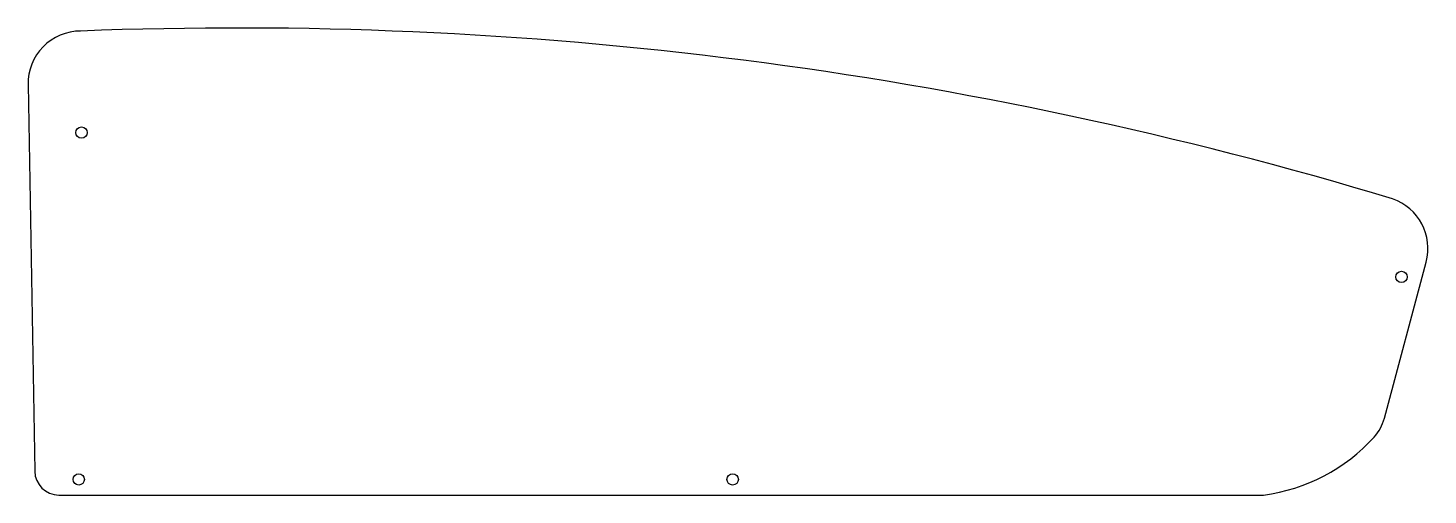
# Model space of a CAD drawing. Header units: millimetres. Extents: x 15 to 1000, y 48 to 377.
import ezdxf

# ---------------------------------------------------------------- set-up
doc = ezdxf.new("R2010")
doc.units = ezdxf.units.MM
for name, color, linetype in [('HOLES', 1, 'Continuous'), ('HOLES_front_link_optional', 6, 'Continuous'), ('PROFILES', 5, 'Continuous')]:
    doc.layers.add(name, color=color, linetype=linetype)

msp = doc.modelspace()

# ---------------------------------------------------------------- linework, layer by layer
at = {"layer": 'HOLES'}
for centre in [(52.7, 303), (50.7, 59), (510.7, 59)]:
    msp.add_circle(centre, 4, dxfattribs=at)
at = {"layer": 'HOLES_front_link_optional'}
msp.add_circle((981.19, 201.41), 4, dxfattribs=at)
at = {"layer": 'PROFILES'}
msp.add_lwpolyline([(961.92, 88.74, 0.119198), (969.12, 101.95), (998.55, 211.79, 0.393523), (974.91, 256.34, 0.083432), (52.04, 374.44, 0.419335), (15.04, 336.8), (19.79, 64.7, 0.409111), (36.79, 48), (884.21, 48, 0.177619)], format="xyb", close=True, dxfattribs=at)

doc.saveas('drawing.dxf')
